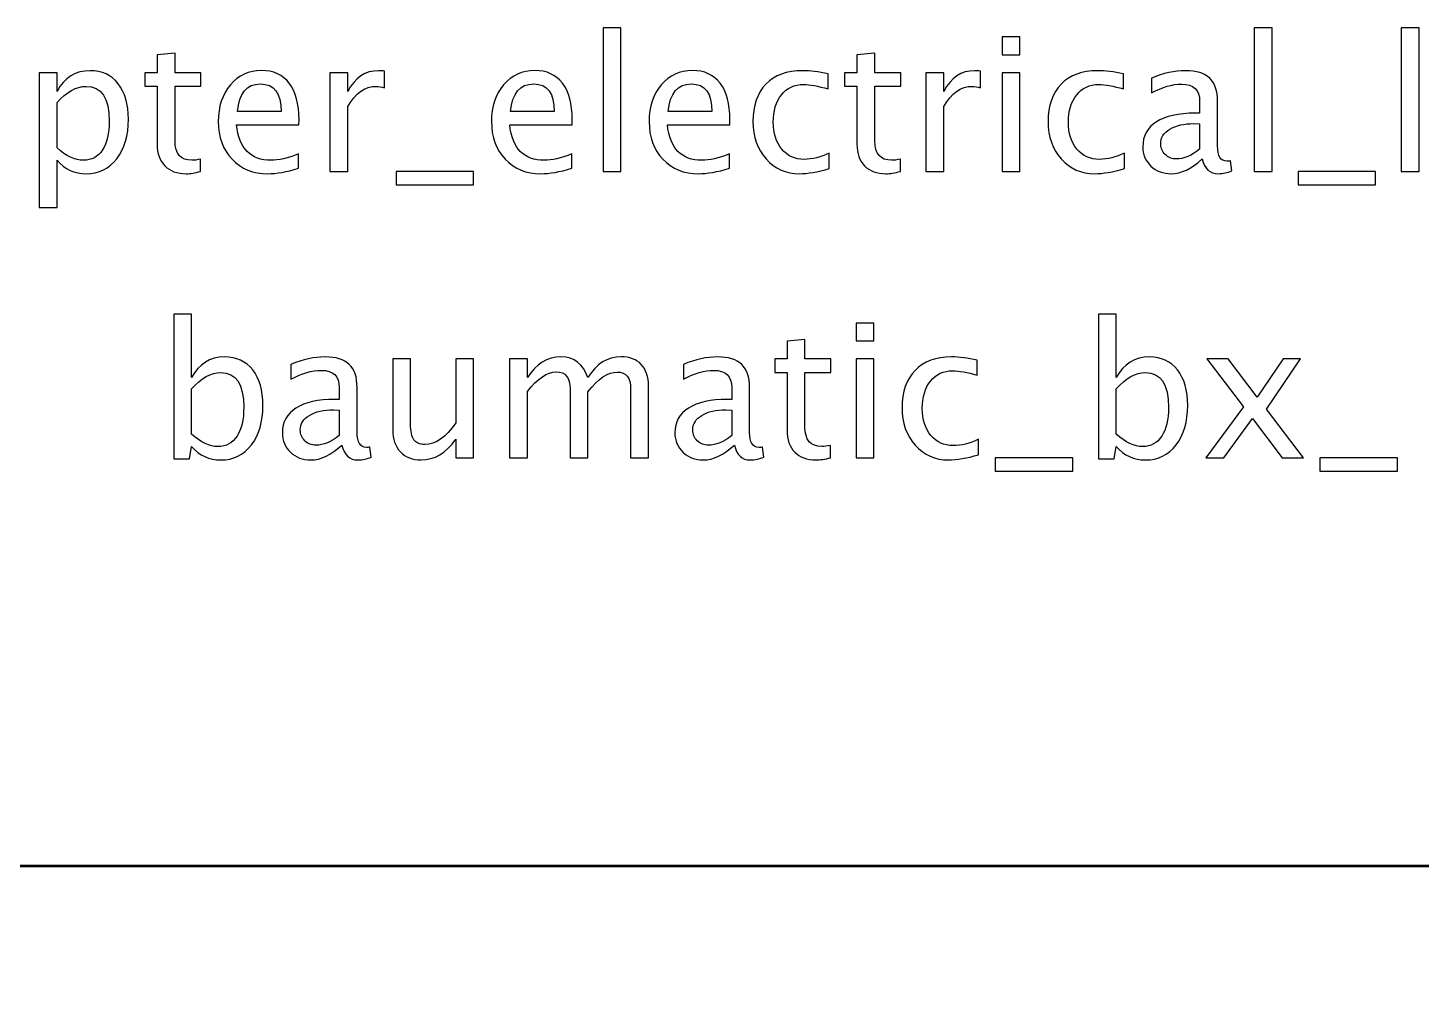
# Model space of a CAD drawing. Header units: centimetres. Extents: x -41.3 to 41.1, y -32.2 to 43.6.
# Drawn here: x -17.73 to 1.27, y 30.38 to 43.63 of the extents above; entities that cross this region are included whole.
import ezdxf

# ---------------------------------------------------------------- set-up
doc = ezdxf.new("R2010")
doc.units = ezdxf.units.CM
doc.header["$MEASUREMENT"] = 0
doc.layers.add('Layer 1', color=7, linetype='Continuous')

msp = doc.modelspace()

# ---------------------------------------------------------------- linework, layer by layer
at = {"layer": 'Layer 1'}
for points, knots in [([(-9.88482, 41.67044), (-9.88482, 41.67044), (-9.88482, 43.62878), (-9.88482, 43.62878), (-9.88482, 43.62878), (-9.88482, 43.62878), (-9.64098, 43.62878), (-9.64098, 43.62878), (-9.64098, 43.62878), (-9.64098, 43.62878), (-9.64098, 41.67044), (-9.64098, 41.67044), (-9.64098, 41.67044), (-9.64098, 41.67044), (-9.88482, 41.67044), (-9.88482, 41.67044)], [0, 0, 0, 0, 0.2, 0.2, 0.2, 0.2, 0.4, 0.4, 0.4, 0.4, 0.6, 0.6, 0.6, 0.6, 1, 1, 1, 1]), ([(-4.44542, 43.26302), (-4.44542, 43.26302), (-4.44542, 43.50686), (-4.44542, 43.50686), (-4.44542, 43.50686), (-4.44542, 43.50686), (-4.20158, 43.50686), (-4.20158, 43.50686), (-4.20158, 43.50686), (-4.20158, 43.50686), (-4.20158, 43.26302), (-4.20158, 43.26302), (-4.20158, 43.26302), (-4.20158, 43.26302), (-4.44542, 43.26302), (-4.44542, 43.26302)], [0, 0, 0, 0, 0.2, 0.2, 0.2, 0.2, 0.4, 0.4, 0.4, 0.4, 0.6, 0.6, 0.6, 0.6, 1, 1, 1, 1]), ([(-1.00796, 41.67044), (-1.00796, 41.67044), (-1.00796, 43.62878), (-1.00796, 43.62878), (-1.00796, 43.62878), (-1.00796, 43.62878), (-0.76412, 43.62878), (-0.76412, 43.62878), (-0.76412, 43.62878), (-0.76412, 43.62878), (-0.76412, 41.67044), (-0.76412, 41.67044), (-0.76412, 41.67044), (-0.76412, 41.67044), (-1.00796, 41.67044), (-1.00796, 41.67044)], [0, 0, 0, 0, 0.2, 0.2, 0.2, 0.2, 0.4, 0.4, 0.4, 0.4, 0.6, 0.6, 0.6, 0.6, 1, 1, 1, 1]), ([(0.9961, 41.67044), (0.9961, 41.67044), (0.9961, 43.62878), (0.9961, 43.62878), (0.9961, 43.62878), (0.9961, 43.62878), (1.23994, 43.62878), (1.23994, 43.62878), (1.23994, 43.62878), (1.23994, 43.62878), (1.23994, 41.67044), (1.23994, 41.67044), (1.23994, 41.67044), (1.23994, 41.67044), (0.9961, 41.67044), (0.9961, 41.67044)], [0, 0, 0, 0, 0.2, 0.2, 0.2, 0.2, 0.4, 0.4, 0.4, 0.4, 0.6, 0.6, 0.6, 0.6, 1, 1, 1, 1]), ([(-15.37248, 41.67086), (-15.44783, 41.65012), (-15.51345, 41.63996), (-15.56891, 41.63996), (-15.56891, 41.63996), (-15.69337, 41.63996), (-15.79031, 41.67552), (-15.85974, 41.74664), (-15.85974, 41.74664), (-15.92959, 41.81776), (-15.9643, 41.9164), (-15.9643, 42.04297), (-15.9643, 42.04297), (-15.9643, 42.04297), (-15.9643, 42.83376), (-15.9643, 42.83376), (-15.9643, 42.83376), (-15.9643, 42.83376), (-16.13279, 42.83376), (-16.13279, 42.83376), (-16.13279, 42.83376), (-16.13279, 42.83376), (-16.13279, 43.01664), (-16.13279, 43.01664), (-16.13279, 43.01664), (-16.13279, 43.01664), (-15.9643, 43.01664), (-15.9643, 43.01664), (-15.9643, 43.01664), (-15.9643, 43.01664), (-15.9643, 43.26006), (-15.9643, 43.26006), (-15.9643, 43.26006), (-15.9643, 43.26006), (-15.72046, 43.28334), (-15.72046, 43.28334), (-15.72046, 43.28334), (-15.72046, 43.28334), (-15.72046, 43.01664), (-15.72046, 43.01664), (-15.72046, 43.01664), (-15.72046, 43.01664), (-15.3674, 43.01664), (-15.3674, 43.01664), (-15.3674, 43.01664), (-15.3674, 43.01664), (-15.3674, 42.83376), (-15.3674, 42.83376), (-15.3674, 42.83376), (-15.3674, 42.83376), (-15.72046, 42.83376), (-15.72046, 42.83376), (-15.72046, 42.83376), (-15.72046, 42.83376), (-15.72046, 42.087), (-15.72046, 42.087), (-15.72046, 42.087), (-15.72046, 41.91089), (-15.64384, 41.82284), (-15.49101, 41.82284), (-15.49101, 41.82284), (-15.45842, 41.82284), (-15.41905, 41.82834), (-15.37248, 41.83893), (-15.37248, 41.83893), (-15.37248, 41.83893), (-15.37248, 41.67086), (-15.37248, 41.67086)], [0, 0, 0, 0, 0.05555556, 0.05555556, 0.05555556, 0.05555556, 0.11111111, 0.11111111, 0.11111111, 0.11111111, 0.16666667, 0.16666667, 0.16666667, 0.16666667, 0.22222222, 0.22222222, 0.22222222, 0.22222222, 0.27777778, 0.27777778, 0.27777778, 0.27777778, 0.33333333, 0.33333333, 0.33333333, 0.33333333, 0.38888889, 0.38888889, 0.38888889, 0.38888889, 0.44444444, 0.44444444, 0.44444444, 0.44444444, 0.5, 0.5, 0.5, 0.5, 0.55555556, 0.55555556, 0.55555556, 0.55555556, 0.61111111, 0.61111111, 0.61111111, 0.61111111, 0.66666667, 0.66666667, 0.66666667, 0.66666667, 0.72222222, 0.72222222, 0.72222222, 0.72222222, 0.77777778, 0.77777778, 0.77777778, 0.77777778, 0.83333333, 0.83333333, 0.83333333, 0.83333333, 0.88888889, 0.88888889, 0.88888889, 0.88888889, 1, 1, 1, 1]), ([(-5.83268, 41.67086), (-5.90803, 41.65012), (-5.97365, 41.63996), (-6.02911, 41.63996), (-6.02911, 41.63996), (-6.15357, 41.63996), (-6.25051, 41.67552), (-6.31994, 41.74664), (-6.31994, 41.74664), (-6.38979, 41.81776), (-6.4245, 41.9164), (-6.4245, 42.04297), (-6.4245, 42.04297), (-6.4245, 42.04297), (-6.4245, 42.83376), (-6.4245, 42.83376), (-6.4245, 42.83376), (-6.4245, 42.83376), (-6.59299, 42.83376), (-6.59299, 42.83376), (-6.59299, 42.83376), (-6.59299, 42.83376), (-6.59299, 43.01664), (-6.59299, 43.01664), (-6.59299, 43.01664), (-6.59299, 43.01664), (-6.4245, 43.01664), (-6.4245, 43.01664), (-6.4245, 43.01664), (-6.4245, 43.01664), (-6.4245, 43.26006), (-6.4245, 43.26006), (-6.4245, 43.26006), (-6.4245, 43.26006), (-6.18066, 43.28334), (-6.18066, 43.28334), (-6.18066, 43.28334), (-6.18066, 43.28334), (-6.18066, 43.01664), (-6.18066, 43.01664), (-6.18066, 43.01664), (-6.18066, 43.01664), (-5.8276, 43.01664), (-5.8276, 43.01664), (-5.8276, 43.01664), (-5.8276, 43.01664), (-5.8276, 42.83376), (-5.8276, 42.83376), (-5.8276, 42.83376), (-5.8276, 42.83376), (-6.18066, 42.83376), (-6.18066, 42.83376), (-6.18066, 42.83376), (-6.18066, 42.83376), (-6.18066, 42.087), (-6.18066, 42.087), (-6.18066, 42.087), (-6.18066, 41.91089), (-6.10404, 41.82284), (-5.95121, 41.82284), (-5.95121, 41.82284), (-5.91862, 41.82284), (-5.87925, 41.82834), (-5.83268, 41.83893), (-5.83268, 41.83893), (-5.83268, 41.83893), (-5.83268, 41.67086), (-5.83268, 41.67086)], [0, 0, 0, 0, 0.05555556, 0.05555556, 0.05555556, 0.05555556, 0.11111111, 0.11111111, 0.11111111, 0.11111111, 0.16666667, 0.16666667, 0.16666667, 0.16666667, 0.22222222, 0.22222222, 0.22222222, 0.22222222, 0.27777778, 0.27777778, 0.27777778, 0.27777778, 0.33333333, 0.33333333, 0.33333333, 0.33333333, 0.38888889, 0.38888889, 0.38888889, 0.38888889, 0.44444444, 0.44444444, 0.44444444, 0.44444444, 0.5, 0.5, 0.5, 0.5, 0.55555556, 0.55555556, 0.55555556, 0.55555556, 0.61111111, 0.61111111, 0.61111111, 0.61111111, 0.66666667, 0.66666667, 0.66666667, 0.66666667, 0.72222222, 0.72222222, 0.72222222, 0.72222222, 0.77777778, 0.77777778, 0.77777778, 0.77777778, 0.83333333, 0.83333333, 0.83333333, 0.83333333, 0.88888889, 0.88888889, 0.88888889, 0.88888889, 1, 1, 1, 1]), ([(-17.57297, 41.18022), (-17.57297, 41.18022), (-17.57297, 43.01664), (-17.57297, 43.01664), (-17.57297, 43.01664), (-17.57297, 43.01664), (-17.32913, 43.01664), (-17.32913, 43.01664), (-17.32913, 43.01664), (-17.32913, 43.01664), (-17.32913, 42.76222), (-17.32913, 42.76222), (-17.32913, 42.76222), (-17.22922, 42.9506), (-17.07894, 43.04458), (-16.8787, 43.04458), (-16.8787, 43.04458), (-16.71657, 43.04458), (-16.58914, 42.98574), (-16.49601, 42.86763), (-16.49601, 42.86763), (-16.40288, 42.74952), (-16.35631, 42.58823), (-16.35631, 42.38376), (-16.35631, 42.38376), (-16.35631, 42.16108), (-16.40923, 41.98117), (-16.51464, 41.84485), (-16.51464, 41.84485), (-16.62005, 41.70812), (-16.7589, 41.63996), (-16.93077, 41.63996), (-16.93077, 41.63996), (-17.09037, 41.63996), (-17.2233, 41.70092), (-17.32913, 41.82326), (-17.32913, 41.82326), (-17.32913, 41.82326), (-17.32913, 41.18022), (-17.32913, 41.18022), (-17.32913, 41.18022), (-17.32913, 41.18022), (-17.57297, 41.18022), (-17.57297, 41.18022)], [0, 0, 0, 0, 0.08333333, 0.08333333, 0.08333333, 0.08333333, 0.16666667, 0.16666667, 0.16666667, 0.16666667, 0.25, 0.25, 0.25, 0.25, 0.33333333, 0.33333333, 0.33333333, 0.33333333, 0.41666667, 0.41666667, 0.41666667, 0.41666667, 0.5, 0.5, 0.5, 0.5, 0.58333333, 0.58333333, 0.58333333, 0.58333333, 0.66666667, 0.66666667, 0.66666667, 0.66666667, 0.75, 0.75, 0.75, 0.75, 0.83333333, 0.83333333, 0.83333333, 0.83333333, 1, 1, 1, 1]), ([(-14.03644, 41.71362), (-14.20027, 41.66451), (-14.34039, 41.63996), (-14.45723, 41.63996), (-14.45723, 41.63996), (-14.65662, 41.63996), (-14.81876, 41.706), (-14.94364, 41.83766), (-14.94364, 41.83766), (-15.06853, 41.96931), (-15.13118, 42.13992), (-15.13118, 42.34989), (-15.13118, 42.34989), (-15.13118, 42.55351), (-15.07615, 42.72073), (-14.96566, 42.85154), (-14.96566, 42.85154), (-14.85517, 42.98193), (-14.71377, 43.04712), (-14.54148, 43.04712), (-14.54148, 43.04712), (-14.37849, 43.04712), (-14.25234, 42.98912), (-14.16344, 42.87313), (-14.16344, 42.87313), (-14.07454, 42.75714), (-14.03009, 42.59288), (-14.03009, 42.37995), (-14.03009, 42.37995), (-14.03009, 42.37995), (-14.03136, 42.30544), (-14.03136, 42.30544), (-14.03136, 42.30544), (-14.03136, 42.30544), (-14.88226, 42.30544), (-14.88226, 42.30544), (-14.88226, 42.30544), (-14.8467, 41.98371), (-14.68964, 41.82284), (-14.41151, 41.82284), (-14.41151, 41.82284), (-14.30949, 41.82284), (-14.18461, 41.85163), (-14.03644, 41.9092), (-14.03644, 41.9092), (-14.03644, 41.9092), (-14.03644, 41.71362), (-14.03644, 41.71362)], [0, 0, 0, 0, 0.07692308, 0.07692308, 0.07692308, 0.07692308, 0.15384615, 0.15384615, 0.15384615, 0.15384615, 0.23076923, 0.23076923, 0.23076923, 0.23076923, 0.30769231, 0.30769231, 0.30769231, 0.30769231, 0.38461538, 0.38461538, 0.38461538, 0.38461538, 0.46153846, 0.46153846, 0.46153846, 0.46153846, 0.53846154, 0.53846154, 0.53846154, 0.53846154, 0.61538462, 0.61538462, 0.61538462, 0.61538462, 0.69230769, 0.69230769, 0.69230769, 0.69230769, 0.76923077, 0.76923077, 0.76923077, 0.76923077, 0.84615385, 0.84615385, 0.84615385, 0.84615385, 1, 1, 1, 1]), ([(-13.6093, 41.67044), (-13.6093, 41.67044), (-13.6093, 43.01664), (-13.6093, 43.01664), (-13.6093, 43.01664), (-13.6093, 43.01664), (-13.36546, 43.01664), (-13.36546, 43.01664), (-13.36546, 43.01664), (-13.36546, 43.01664), (-13.36546, 42.76222), (-13.36546, 42.76222), (-13.36546, 42.76222), (-13.26852, 42.9506), (-13.12797, 43.04458), (-12.9434, 43.04458), (-12.9434, 43.04458), (-12.91842, 43.04458), (-12.89217, 43.04246), (-12.86508, 43.03823), (-12.86508, 43.03823), (-12.86508, 43.03823), (-12.86508, 42.81005), (-12.86508, 42.81005), (-12.86508, 42.81005), (-12.90741, 42.82402), (-12.94467, 42.83122), (-12.97684, 42.83122), (-12.97684, 42.83122), (-13.13178, 42.83122), (-13.26132, 42.73978), (-13.36546, 42.55648), (-13.36546, 42.55648), (-13.36546, 42.55648), (-13.36546, 41.67044), (-13.36546, 41.67044), (-13.36546, 41.67044), (-13.36546, 41.67044), (-13.6093, 41.67044), (-13.6093, 41.67044)], [0, 0, 0, 0, 0.09090909, 0.09090909, 0.09090909, 0.09090909, 0.18181818, 0.18181818, 0.18181818, 0.18181818, 0.27272727, 0.27272727, 0.27272727, 0.27272727, 0.36363636, 0.36363636, 0.36363636, 0.36363636, 0.45454545, 0.45454545, 0.45454545, 0.45454545, 0.54545455, 0.54545455, 0.54545455, 0.54545455, 0.63636364, 0.63636364, 0.63636364, 0.63636364, 0.72727273, 0.72727273, 0.72727273, 0.72727273, 0.81818182, 0.81818182, 0.81818182, 0.81818182, 1, 1, 1, 1]), ([(-10.31196, 41.71362), (-10.47579, 41.66451), (-10.61591, 41.63996), (-10.73275, 41.63996), (-10.73275, 41.63996), (-10.93214, 41.63996), (-11.09428, 41.706), (-11.21916, 41.83766), (-11.21916, 41.83766), (-11.34405, 41.96931), (-11.4067, 42.13992), (-11.4067, 42.34989), (-11.4067, 42.34989), (-11.4067, 42.55351), (-11.35167, 42.72073), (-11.24118, 42.85154), (-11.24118, 42.85154), (-11.13069, 42.98193), (-10.98929, 43.04712), (-10.817, 43.04712), (-10.817, 43.04712), (-10.65401, 43.04712), (-10.52786, 42.98912), (-10.43896, 42.87313), (-10.43896, 42.87313), (-10.35006, 42.75714), (-10.30561, 42.59288), (-10.30561, 42.37995), (-10.30561, 42.37995), (-10.30561, 42.37995), (-10.30688, 42.30544), (-10.30688, 42.30544), (-10.30688, 42.30544), (-10.30688, 42.30544), (-11.15778, 42.30544), (-11.15778, 42.30544), (-11.15778, 42.30544), (-11.12222, 41.98371), (-10.96516, 41.82284), (-10.68703, 41.82284), (-10.68703, 41.82284), (-10.58501, 41.82284), (-10.46013, 41.85163), (-10.31196, 41.9092), (-10.31196, 41.9092), (-10.31196, 41.9092), (-10.31196, 41.71362), (-10.31196, 41.71362)], [0, 0, 0, 0, 0.07692308, 0.07692308, 0.07692308, 0.07692308, 0.15384615, 0.15384615, 0.15384615, 0.15384615, 0.23076923, 0.23076923, 0.23076923, 0.23076923, 0.30769231, 0.30769231, 0.30769231, 0.30769231, 0.38461538, 0.38461538, 0.38461538, 0.38461538, 0.46153846, 0.46153846, 0.46153846, 0.46153846, 0.53846154, 0.53846154, 0.53846154, 0.53846154, 0.61538462, 0.61538462, 0.61538462, 0.61538462, 0.69230769, 0.69230769, 0.69230769, 0.69230769, 0.76923077, 0.76923077, 0.76923077, 0.76923077, 0.84615385, 0.84615385, 0.84615385, 0.84615385, 1, 1, 1, 1]), ([(-8.1627, 41.71362), (-8.32653, 41.66451), (-8.46665, 41.63996), (-8.58349, 41.63996), (-8.58349, 41.63996), (-8.78288, 41.63996), (-8.94502, 41.706), (-9.0699, 41.83766), (-9.0699, 41.83766), (-9.19479, 41.96931), (-9.25744, 42.13992), (-9.25744, 42.34989), (-9.25744, 42.34989), (-9.25744, 42.55351), (-9.20241, 42.72073), (-9.09192, 42.85154), (-9.09192, 42.85154), (-8.98143, 42.98193), (-8.84003, 43.04712), (-8.66774, 43.04712), (-8.66774, 43.04712), (-8.50475, 43.04712), (-8.3786, 42.98912), (-8.2897, 42.87313), (-8.2897, 42.87313), (-8.2008, 42.75714), (-8.15635, 42.59288), (-8.15635, 42.37995), (-8.15635, 42.37995), (-8.15635, 42.37995), (-8.15762, 42.30544), (-8.15762, 42.30544), (-8.15762, 42.30544), (-8.15762, 42.30544), (-9.00852, 42.30544), (-9.00852, 42.30544), (-9.00852, 42.30544), (-8.97296, 41.98371), (-8.8159, 41.82284), (-8.53777, 41.82284), (-8.53777, 41.82284), (-8.43575, 41.82284), (-8.31087, 41.85163), (-8.1627, 41.9092), (-8.1627, 41.9092), (-8.1627, 41.9092), (-8.1627, 41.71362), (-8.1627, 41.71362)], [0, 0, 0, 0, 0.07692308, 0.07692308, 0.07692308, 0.07692308, 0.15384615, 0.15384615, 0.15384615, 0.15384615, 0.23076923, 0.23076923, 0.23076923, 0.23076923, 0.30769231, 0.30769231, 0.30769231, 0.30769231, 0.38461538, 0.38461538, 0.38461538, 0.38461538, 0.46153846, 0.46153846, 0.46153846, 0.46153846, 0.53846154, 0.53846154, 0.53846154, 0.53846154, 0.61538462, 0.61538462, 0.61538462, 0.61538462, 0.69230769, 0.69230769, 0.69230769, 0.69230769, 0.76923077, 0.76923077, 0.76923077, 0.76923077, 0.84615385, 0.84615385, 0.84615385, 0.84615385, 1, 1, 1, 1]), ([(-6.80084, 41.71108), (-6.95874, 41.66367), (-7.09506, 41.63996), (-7.20978, 41.63996), (-7.20978, 41.63996), (-7.39181, 41.63996), (-7.54252, 41.70727), (-7.66232, 41.84147), (-7.66232, 41.84147), (-7.78213, 41.97609), (-7.84224, 42.14584), (-7.84224, 42.35031), (-7.84224, 42.35031), (-7.84224, 42.56875), (-7.78297, 42.73936), (-7.66444, 42.86128), (-7.66444, 42.86128), (-7.54591, 42.98362), (-7.38038, 43.04458), (-7.16787, 43.04458), (-7.16787, 43.04458), (-7.06331, 43.04458), (-6.94562, 43.03019), (-6.81608, 43.0014), (-6.81608, 43.0014), (-6.81608, 43.0014), (-6.81608, 42.79566), (-6.81608, 42.79566), (-6.81608, 42.79566), (-6.95366, 42.8363), (-7.06585, 42.85662), (-7.15221, 42.85662), (-7.15221, 42.85662), (-7.27751, 42.85662), (-7.37784, 42.80963), (-7.45277, 42.71607), (-7.45277, 42.71607), (-7.5277, 42.62252), (-7.56538, 42.49763), (-7.56538, 42.34185), (-7.56538, 42.34185), (-7.56538, 42.19072), (-7.52643, 42.0688), (-7.44896, 41.97524), (-7.44896, 41.97524), (-7.37149, 41.88211), (-7.27032, 41.83554), (-7.14459, 41.83554), (-7.14459, 41.83554), (-7.03325, 41.83554), (-6.91895, 41.86433), (-6.80084, 41.9219), (-6.80084, 41.9219), (-6.80084, 41.9219), (-6.80084, 41.71108), (-6.80084, 41.71108)], [0, 0, 0, 0, 0.06666667, 0.06666667, 0.06666667, 0.06666667, 0.13333333, 0.13333333, 0.13333333, 0.13333333, 0.2, 0.2, 0.2, 0.2, 0.26666667, 0.26666667, 0.26666667, 0.26666667, 0.33333333, 0.33333333, 0.33333333, 0.33333333, 0.4, 0.4, 0.4, 0.4, 0.46666667, 0.46666667, 0.46666667, 0.46666667, 0.53333333, 0.53333333, 0.53333333, 0.53333333, 0.6, 0.6, 0.6, 0.6, 0.66666667, 0.66666667, 0.66666667, 0.66666667, 0.73333333, 0.73333333, 0.73333333, 0.73333333, 0.8, 0.8, 0.8, 0.8, 0.86666667, 0.86666667, 0.86666667, 0.86666667, 1, 1, 1, 1]), ([(-5.4847, 41.67044), (-5.4847, 41.67044), (-5.4847, 43.01664), (-5.4847, 43.01664), (-5.4847, 43.01664), (-5.4847, 43.01664), (-5.24086, 43.01664), (-5.24086, 43.01664), (-5.24086, 43.01664), (-5.24086, 43.01664), (-5.24086, 42.76222), (-5.24086, 42.76222), (-5.24086, 42.76222), (-5.14392, 42.9506), (-5.00337, 43.04458), (-4.8188, 43.04458), (-4.8188, 43.04458), (-4.79382, 43.04458), (-4.76757, 43.04246), (-4.74048, 43.03823), (-4.74048, 43.03823), (-4.74048, 43.03823), (-4.74048, 42.81005), (-4.74048, 42.81005), (-4.74048, 42.81005), (-4.78281, 42.82402), (-4.82007, 42.83122), (-4.85224, 42.83122), (-4.85224, 42.83122), (-5.00718, 42.83122), (-5.13672, 42.73978), (-5.24086, 42.55648), (-5.24086, 42.55648), (-5.24086, 42.55648), (-5.24086, 41.67044), (-5.24086, 41.67044), (-5.24086, 41.67044), (-5.24086, 41.67044), (-5.4847, 41.67044), (-5.4847, 41.67044)], [0, 0, 0, 0, 0.09090909, 0.09090909, 0.09090909, 0.09090909, 0.18181818, 0.18181818, 0.18181818, 0.18181818, 0.27272727, 0.27272727, 0.27272727, 0.27272727, 0.36363636, 0.36363636, 0.36363636, 0.36363636, 0.45454545, 0.45454545, 0.45454545, 0.45454545, 0.54545455, 0.54545455, 0.54545455, 0.54545455, 0.63636364, 0.63636364, 0.63636364, 0.63636364, 0.72727273, 0.72727273, 0.72727273, 0.72727273, 0.81818182, 0.81818182, 0.81818182, 0.81818182, 1, 1, 1, 1]), ([(-4.44542, 41.67044), (-4.44542, 41.67044), (-4.44542, 43.01664), (-4.44542, 43.01664), (-4.44542, 43.01664), (-4.44542, 43.01664), (-4.20158, 43.01664), (-4.20158, 43.01664), (-4.20158, 43.01664), (-4.20158, 43.01664), (-4.20158, 41.67044), (-4.20158, 41.67044), (-4.20158, 41.67044), (-4.20158, 41.67044), (-4.44542, 41.67044), (-4.44542, 41.67044)], [0, 0, 0, 0, 0.2, 0.2, 0.2, 0.2, 0.4, 0.4, 0.4, 0.4, 0.6, 0.6, 0.6, 0.6, 1, 1, 1, 1]), ([(-2.77664, 41.71108), (-2.93454, 41.66367), (-3.07086, 41.63996), (-3.18558, 41.63996), (-3.18558, 41.63996), (-3.36761, 41.63996), (-3.51832, 41.70727), (-3.63812, 41.84147), (-3.63812, 41.84147), (-3.75793, 41.97609), (-3.81804, 42.14584), (-3.81804, 42.35031), (-3.81804, 42.35031), (-3.81804, 42.56875), (-3.75877, 42.73936), (-3.64024, 42.86128), (-3.64024, 42.86128), (-3.52171, 42.98362), (-3.35618, 43.04458), (-3.14367, 43.04458), (-3.14367, 43.04458), (-3.03911, 43.04458), (-2.92142, 43.03019), (-2.79188, 43.0014), (-2.79188, 43.0014), (-2.79188, 43.0014), (-2.79188, 42.79566), (-2.79188, 42.79566), (-2.79188, 42.79566), (-2.92946, 42.8363), (-3.04165, 42.85662), (-3.12801, 42.85662), (-3.12801, 42.85662), (-3.25331, 42.85662), (-3.35364, 42.80963), (-3.42857, 42.71607), (-3.42857, 42.71607), (-3.5035, 42.62252), (-3.54118, 42.49763), (-3.54118, 42.34185), (-3.54118, 42.34185), (-3.54118, 42.19072), (-3.50223, 42.0688), (-3.42476, 41.97524), (-3.42476, 41.97524), (-3.34729, 41.88211), (-3.24612, 41.83554), (-3.12039, 41.83554), (-3.12039, 41.83554), (-3.00905, 41.83554), (-2.89475, 41.86433), (-2.77664, 41.9219), (-2.77664, 41.9219), (-2.77664, 41.9219), (-2.77664, 41.71108), (-2.77664, 41.71108)], [0, 0, 0, 0, 0.06666667, 0.06666667, 0.06666667, 0.06666667, 0.13333333, 0.13333333, 0.13333333, 0.13333333, 0.2, 0.2, 0.2, 0.2, 0.26666667, 0.26666667, 0.26666667, 0.26666667, 0.33333333, 0.33333333, 0.33333333, 0.33333333, 0.4, 0.4, 0.4, 0.4, 0.46666667, 0.46666667, 0.46666667, 0.46666667, 0.53333333, 0.53333333, 0.53333333, 0.53333333, 0.6, 0.6, 0.6, 0.6, 0.66666667, 0.66666667, 0.66666667, 0.66666667, 0.73333333, 0.73333333, 0.73333333, 0.73333333, 0.8, 0.8, 0.8, 0.8, 0.86666667, 0.86666667, 0.86666667, 0.86666667, 1, 1, 1, 1]), ([(-1.71662, 41.84189), (-1.86309, 41.70727), (-2.00406, 41.63996), (-2.13953, 41.63996), (-2.13953, 41.63996), (-2.25086, 41.63996), (-2.34357, 41.67467), (-2.41681, 41.74452), (-2.41681, 41.74452), (-2.49047, 41.81437), (-2.5273, 41.90243), (-2.5273, 42.00868), (-2.5273, 42.00868), (-2.5273, 42.15558), (-2.46549, 42.26861), (-2.34188, 42.34735), (-2.34188, 42.34735), (-2.21827, 42.42609), (-2.04089, 42.46546), (-1.80975, 42.46546), (-1.80975, 42.46546), (-1.80975, 42.46546), (-1.7526, 42.46546), (-1.7526, 42.46546), (-1.7526, 42.46546), (-1.7526, 42.46546), (-1.7526, 42.6276), (-1.7526, 42.6276), (-1.7526, 42.6276), (-1.7526, 42.78381), (-1.83388, 42.8617), (-1.99686, 42.8617), (-1.99686, 42.8617), (-2.12302, 42.8617), (-2.26102, 42.82191), (-2.41046, 42.74232), (-2.41046, 42.74232), (-2.41046, 42.74232), (-2.41046, 42.94298), (-2.41046, 42.94298), (-2.41046, 42.94298), (-2.24621, 43.01071), (-2.09127, 43.04458), (-1.94606, 43.04458), (-1.94606, 43.04458), (-1.79663, 43.04458), (-1.68614, 43.01071), (-1.61544, 42.94256), (-1.61544, 42.94256), (-1.54432, 42.8744), (-1.50876, 42.76941), (-1.50876, 42.6276), (-1.50876, 42.6276), (-1.50876, 42.6276), (-1.50876, 42.01927), (-1.50876, 42.01927), (-1.50876, 42.01927), (-1.50876, 41.87999), (-1.466, 41.81014), (-1.38007, 41.81014), (-1.38007, 41.81014), (-1.36948, 41.81014), (-1.35382, 41.81183), (-1.33308, 41.81522), (-1.33308, 41.81522), (-1.33308, 41.81522), (-1.31572, 41.67975), (-1.31572, 41.67975), (-1.31572, 41.67975), (-1.37118, 41.65308), (-1.43214, 41.63996), (-1.49902, 41.63996), (-1.49902, 41.63996), (-1.6129, 41.63996), (-1.68529, 41.70727), (-1.71662, 41.84189)], [0, 0, 0, 0, 0.05, 0.05, 0.05, 0.05, 0.1, 0.1, 0.1, 0.1, 0.15, 0.15, 0.15, 0.15, 0.2, 0.2, 0.2, 0.2, 0.25, 0.25, 0.25, 0.25, 0.3, 0.3, 0.3, 0.3, 0.35, 0.35, 0.35, 0.35, 0.4, 0.4, 0.4, 0.4, 0.45, 0.45, 0.45, 0.45, 0.5, 0.5, 0.5, 0.5, 0.55, 0.55, 0.55, 0.55, 0.6, 0.6, 0.6, 0.6, 0.65, 0.65, 0.65, 0.65, 0.7, 0.7, 0.7, 0.7, 0.75, 0.75, 0.75, 0.75, 0.8, 0.8, 0.8, 0.8, 0.85, 0.85, 0.85, 0.85, 0.9, 0.9, 0.9, 0.9, 1, 1, 1, 1]), ([(-17.32913, 41.99133), (-17.2034, 41.87914), (-17.0836, 41.82284), (-16.96972, 41.82284), (-16.96972, 41.82284), (-16.85754, 41.82284), (-16.77075, 41.86983), (-16.70979, 41.96339), (-16.70979, 41.96339), (-16.64841, 42.05694), (-16.61793, 42.1886), (-16.61793, 42.35878), (-16.61793, 42.35878), (-16.61793, 42.67374), (-16.72207, 42.83122), (-16.93035, 42.83122), (-16.93035, 42.83122), (-17.06666, 42.83122), (-17.19959, 42.75756), (-17.32913, 42.60982), (-17.32913, 42.60982), (-17.32913, 42.60982), (-17.32913, 41.99133), (-17.32913, 41.99133)], [0, 0, 0, 0, 0.14285714, 0.14285714, 0.14285714, 0.14285714, 0.28571429, 0.28571429, 0.28571429, 0.28571429, 0.42857143, 0.42857143, 0.42857143, 0.42857143, 0.57142857, 0.57142857, 0.57142857, 0.57142857, 0.71428571, 0.71428571, 0.71428571, 0.71428571, 1, 1, 1, 1]), ([(-14.86956, 42.48832), (-14.86956, 42.48832), (-14.2752, 42.48832), (-14.2752, 42.48832), (-14.2752, 42.48832), (-14.2752, 42.73893), (-14.36876, 42.86424), (-14.55545, 42.86424), (-14.55545, 42.86424), (-14.74341, 42.86424), (-14.84797, 42.73893), (-14.86956, 42.48832)], [0, 0, 0, 0, 0.25, 0.25, 0.25, 0.25, 0.5, 0.5, 0.5, 0.5, 1, 1, 1, 1]), ([(-11.14508, 42.48832), (-11.14508, 42.48832), (-10.55072, 42.48832), (-10.55072, 42.48832), (-10.55072, 42.48832), (-10.55072, 42.73893), (-10.64428, 42.86424), (-10.83097, 42.86424), (-10.83097, 42.86424), (-11.01893, 42.86424), (-11.12349, 42.73893), (-11.14508, 42.48832)], [0, 0, 0, 0, 0.25, 0.25, 0.25, 0.25, 0.5, 0.5, 0.5, 0.5, 1, 1, 1, 1]), ([(-8.99582, 42.48832), (-8.99582, 42.48832), (-8.40146, 42.48832), (-8.40146, 42.48832), (-8.40146, 42.48832), (-8.40146, 42.73893), (-8.49502, 42.86424), (-8.68171, 42.86424), (-8.68171, 42.86424), (-8.86967, 42.86424), (-8.97423, 42.73893), (-8.99582, 42.48832)], [0, 0, 0, 0, 0.25, 0.25, 0.25, 0.25, 0.5, 0.5, 0.5, 0.5, 1, 1, 1, 1]), ([(-1.7526, 41.97482), (-1.7526, 41.97482), (-1.7526, 42.32068), (-1.7526, 42.32068), (-1.7526, 42.32068), (-1.7526, 42.32068), (-1.83092, 42.32322), (-1.83092, 42.32322), (-1.83092, 42.32322), (-1.96638, 42.32322), (-2.0756, 42.29824), (-2.159, 42.24829), (-2.159, 42.24829), (-2.24197, 42.19791), (-2.28346, 42.13145), (-2.28346, 42.04848), (-2.28346, 42.04848), (-2.28346, 41.99048), (-2.26272, 41.94137), (-2.22165, 41.90116), (-2.22165, 41.90116), (-2.18017, 41.86094), (-2.12979, 41.84062), (-2.0701, 41.84062), (-2.0701, 41.84062), (-1.9685, 41.84062), (-1.86267, 41.88549), (-1.7526, 41.97482)], [0, 0, 0, 0, 0.125, 0.125, 0.125, 0.125, 0.25, 0.25, 0.25, 0.25, 0.375, 0.375, 0.375, 0.375, 0.5, 0.5, 0.5, 0.5, 0.625, 0.625, 0.625, 0.625, 0.75, 0.75, 0.75, 0.75, 1, 1, 1, 1]), ([(-12.70718, 41.48756), (-12.70718, 41.48756), (-12.70718, 41.67044), (-12.70718, 41.67044), (-12.70718, 41.67044), (-12.70718, 41.67044), (-11.65054, 41.67044), (-11.65054, 41.67044), (-11.65054, 41.67044), (-11.65054, 41.67044), (-11.65054, 41.48756), (-11.65054, 41.48756), (-11.65054, 41.48756), (-11.65054, 41.48756), (-12.70718, 41.48756), (-12.70718, 41.48756)], [0, 0, 0, 0, 0.2, 0.2, 0.2, 0.2, 0.4, 0.4, 0.4, 0.4, 0.6, 0.6, 0.6, 0.6, 1, 1, 1, 1]), ([(-0.41106, 41.48756), (-0.41106, 41.48756), (-0.41106, 41.67044), (-0.41106, 41.67044), (-0.41106, 41.67044), (-0.41106, 41.67044), (0.64558, 41.67044), (0.64558, 41.67044), (0.64558, 41.67044), (0.64558, 41.67044), (0.64558, 41.48756), (0.64558, 41.48756), (0.64558, 41.48756), (0.64558, 41.48756), (-0.41106, 41.48756), (-0.41106, 41.48756)], [0, 0, 0, 0, 0.2, 0.2, 0.2, 0.2, 0.4, 0.4, 0.4, 0.4, 0.6, 0.6, 0.6, 0.6, 1, 1, 1, 1]), ([(-15.73869, 37.75207), (-15.73869, 37.75207), (-15.73869, 39.72565), (-15.73869, 39.72565), (-15.73869, 39.72565), (-15.73869, 39.72565), (-15.49485, 39.72565), (-15.49485, 39.72565), (-15.49485, 39.72565), (-15.49485, 39.72565), (-15.49485, 38.85909), (-15.49485, 38.85909), (-15.49485, 38.85909), (-15.39494, 39.04747), (-15.24466, 39.14145), (-15.04442, 39.14145), (-15.04442, 39.14145), (-14.88229, 39.14145), (-14.75486, 39.08261), (-14.66173, 38.9645), (-14.66173, 38.9645), (-14.5686, 38.84639), (-14.52203, 38.6851), (-14.52203, 38.48063), (-14.52203, 38.48063), (-14.52203, 38.25795), (-14.57495, 38.07804), (-14.68036, 37.94172), (-14.68036, 37.94172), (-14.78577, 37.80499), (-14.92462, 37.73683), (-15.09649, 37.73683), (-15.09649, 37.73683), (-15.25609, 37.73683), (-15.38902, 37.79779), (-15.49485, 37.92013), (-15.49485, 37.92013), (-15.49485, 37.92013), (-15.52448, 37.75207), (-15.52448, 37.75207), (-15.52448, 37.75207), (-15.52448, 37.75207), (-15.73869, 37.75207), (-15.73869, 37.75207)], [0, 0, 0, 0, 0.08333333, 0.08333333, 0.08333333, 0.08333333, 0.16666667, 0.16666667, 0.16666667, 0.16666667, 0.25, 0.25, 0.25, 0.25, 0.33333333, 0.33333333, 0.33333333, 0.33333333, 0.41666667, 0.41666667, 0.41666667, 0.41666667, 0.5, 0.5, 0.5, 0.5, 0.58333333, 0.58333333, 0.58333333, 0.58333333, 0.66666667, 0.66666667, 0.66666667, 0.66666667, 0.75, 0.75, 0.75, 0.75, 0.83333333, 0.83333333, 0.83333333, 0.83333333, 1, 1, 1, 1]), ([(-3.13226, 37.75207), (-3.13226, 37.75207), (-3.13226, 39.72565), (-3.13226, 39.72565), (-3.13226, 39.72565), (-3.13226, 39.72565), (-2.88842, 39.72565), (-2.88842, 39.72565), (-2.88842, 39.72565), (-2.88842, 39.72565), (-2.88842, 38.85909), (-2.88842, 38.85909), (-2.88842, 38.85909), (-2.78851, 39.04747), (-2.63823, 39.14145), (-2.43799, 39.14145), (-2.43799, 39.14145), (-2.27586, 39.14145), (-2.14843, 39.08261), (-2.0553, 38.9645), (-2.0553, 38.9645), (-1.96217, 38.84639), (-1.9156, 38.6851), (-1.9156, 38.48063), (-1.9156, 38.48063), (-1.9156, 38.25795), (-1.96852, 38.07804), (-2.07393, 37.94172), (-2.07393, 37.94172), (-2.17934, 37.80499), (-2.31819, 37.73683), (-2.49006, 37.73683), (-2.49006, 37.73683), (-2.64966, 37.73683), (-2.78259, 37.79779), (-2.88842, 37.92013), (-2.88842, 37.92013), (-2.88842, 37.92013), (-2.91805, 37.75207), (-2.91805, 37.75207), (-2.91805, 37.75207), (-2.91805, 37.75207), (-3.13226, 37.75207), (-3.13226, 37.75207)], [0, 0, 0, 0, 0.08333333, 0.08333333, 0.08333333, 0.08333333, 0.16666667, 0.16666667, 0.16666667, 0.16666667, 0.25, 0.25, 0.25, 0.25, 0.33333333, 0.33333333, 0.33333333, 0.33333333, 0.41666667, 0.41666667, 0.41666667, 0.41666667, 0.5, 0.5, 0.5, 0.5, 0.58333333, 0.58333333, 0.58333333, 0.58333333, 0.66666667, 0.66666667, 0.66666667, 0.66666667, 0.75, 0.75, 0.75, 0.75, 0.83333333, 0.83333333, 0.83333333, 0.83333333, 1, 1, 1, 1]), ([(-6.43722, 39.35989), (-6.43722, 39.35989), (-6.43722, 39.60373), (-6.43722, 39.60373), (-6.43722, 39.60373), (-6.43722, 39.60373), (-6.19338, 39.60373), (-6.19338, 39.60373), (-6.19338, 39.60373), (-6.19338, 39.60373), (-6.19338, 39.35989), (-6.19338, 39.35989), (-6.19338, 39.35989), (-6.19338, 39.35989), (-6.43722, 39.35989), (-6.43722, 39.35989)], [0, 0, 0, 0, 0.2, 0.2, 0.2, 0.2, 0.4, 0.4, 0.4, 0.4, 0.6, 0.6, 0.6, 0.6, 1, 1, 1, 1]), ([(-6.7852, 37.76773), (-6.86055, 37.74699), (-6.92617, 37.73683), (-6.98163, 37.73683), (-6.98163, 37.73683), (-7.10609, 37.73683), (-7.20303, 37.77239), (-7.27246, 37.84351), (-7.27246, 37.84351), (-7.34231, 37.91463), (-7.37702, 38.01327), (-7.37702, 38.13984), (-7.37702, 38.13984), (-7.37702, 38.13984), (-7.37702, 38.93063), (-7.37702, 38.93063), (-7.37702, 38.93063), (-7.37702, 38.93063), (-7.54551, 38.93063), (-7.54551, 38.93063), (-7.54551, 38.93063), (-7.54551, 38.93063), (-7.54551, 39.11351), (-7.54551, 39.11351), (-7.54551, 39.11351), (-7.54551, 39.11351), (-7.37702, 39.11351), (-7.37702, 39.11351), (-7.37702, 39.11351), (-7.37702, 39.11351), (-7.37702, 39.35693), (-7.37702, 39.35693), (-7.37702, 39.35693), (-7.37702, 39.35693), (-7.13318, 39.38021), (-7.13318, 39.38021), (-7.13318, 39.38021), (-7.13318, 39.38021), (-7.13318, 39.11351), (-7.13318, 39.11351), (-7.13318, 39.11351), (-7.13318, 39.11351), (-6.78012, 39.11351), (-6.78012, 39.11351), (-6.78012, 39.11351), (-6.78012, 39.11351), (-6.78012, 38.93063), (-6.78012, 38.93063), (-6.78012, 38.93063), (-6.78012, 38.93063), (-7.13318, 38.93063), (-7.13318, 38.93063), (-7.13318, 38.93063), (-7.13318, 38.93063), (-7.13318, 38.18387), (-7.13318, 38.18387), (-7.13318, 38.18387), (-7.13318, 38.00776), (-7.05656, 37.91971), (-6.90373, 37.91971), (-6.90373, 37.91971), (-6.87114, 37.91971), (-6.83177, 37.92521), (-6.7852, 37.9358), (-6.7852, 37.9358), (-6.7852, 37.9358), (-6.7852, 37.76773), (-6.7852, 37.76773)], [0, 0, 0, 0, 0.05555556, 0.05555556, 0.05555556, 0.05555556, 0.11111111, 0.11111111, 0.11111111, 0.11111111, 0.16666667, 0.16666667, 0.16666667, 0.16666667, 0.22222222, 0.22222222, 0.22222222, 0.22222222, 0.27777778, 0.27777778, 0.27777778, 0.27777778, 0.33333333, 0.33333333, 0.33333333, 0.33333333, 0.38888889, 0.38888889, 0.38888889, 0.38888889, 0.44444444, 0.44444444, 0.44444444, 0.44444444, 0.5, 0.5, 0.5, 0.5, 0.55555556, 0.55555556, 0.55555556, 0.55555556, 0.61111111, 0.61111111, 0.61111111, 0.61111111, 0.66666667, 0.66666667, 0.66666667, 0.66666667, 0.72222222, 0.72222222, 0.72222222, 0.72222222, 0.77777778, 0.77777778, 0.77777778, 0.77777778, 0.83333333, 0.83333333, 0.83333333, 0.83333333, 0.88888889, 0.88888889, 0.88888889, 0.88888889, 1, 1, 1, 1]), ([(-13.44634, 37.93876), (-13.59281, 37.80414), (-13.73378, 37.73683), (-13.86925, 37.73683), (-13.86925, 37.73683), (-13.98058, 37.73683), (-14.07329, 37.77154), (-14.14653, 37.84139), (-14.14653, 37.84139), (-14.22019, 37.91124), (-14.25702, 37.9993), (-14.25702, 38.10555), (-14.25702, 38.10555), (-14.25702, 38.25245), (-14.19521, 38.36548), (-14.0716, 38.44422), (-14.0716, 38.44422), (-13.94799, 38.52296), (-13.77061, 38.56233), (-13.53947, 38.56233), (-13.53947, 38.56233), (-13.53947, 38.56233), (-13.48232, 38.56233), (-13.48232, 38.56233), (-13.48232, 38.56233), (-13.48232, 38.56233), (-13.48232, 38.72447), (-13.48232, 38.72447), (-13.48232, 38.72447), (-13.48232, 38.88068), (-13.5636, 38.95857), (-13.72658, 38.95857), (-13.72658, 38.95857), (-13.85274, 38.95857), (-13.99074, 38.91878), (-14.14018, 38.83919), (-14.14018, 38.83919), (-14.14018, 38.83919), (-14.14018, 39.03985), (-14.14018, 39.03985), (-14.14018, 39.03985), (-13.97593, 39.10758), (-13.82099, 39.14145), (-13.67578, 39.14145), (-13.67578, 39.14145), (-13.52635, 39.14145), (-13.41586, 39.10758), (-13.34516, 39.03943), (-13.34516, 39.03943), (-13.27404, 38.97127), (-13.23848, 38.86628), (-13.23848, 38.72447), (-13.23848, 38.72447), (-13.23848, 38.72447), (-13.23848, 38.11614), (-13.23848, 38.11614), (-13.23848, 38.11614), (-13.23848, 37.97686), (-13.19572, 37.90701), (-13.10979, 37.90701), (-13.10979, 37.90701), (-13.0992, 37.90701), (-13.08354, 37.9087), (-13.0628, 37.91209), (-13.0628, 37.91209), (-13.0628, 37.91209), (-13.04544, 37.77662), (-13.04544, 37.77662), (-13.04544, 37.77662), (-13.1009, 37.74995), (-13.16186, 37.73683), (-13.22874, 37.73683), (-13.22874, 37.73683), (-13.34262, 37.73683), (-13.41501, 37.80414), (-13.44634, 37.93876)], [0, 0, 0, 0, 0.05, 0.05, 0.05, 0.05, 0.1, 0.1, 0.1, 0.1, 0.15, 0.15, 0.15, 0.15, 0.2, 0.2, 0.2, 0.2, 0.25, 0.25, 0.25, 0.25, 0.3, 0.3, 0.3, 0.3, 0.35, 0.35, 0.35, 0.35, 0.4, 0.4, 0.4, 0.4, 0.45, 0.45, 0.45, 0.45, 0.5, 0.5, 0.5, 0.5, 0.55, 0.55, 0.55, 0.55, 0.6, 0.6, 0.6, 0.6, 0.65, 0.65, 0.65, 0.65, 0.7, 0.7, 0.7, 0.7, 0.75, 0.75, 0.75, 0.75, 0.8, 0.8, 0.8, 0.8, 0.85, 0.85, 0.85, 0.85, 0.9, 0.9, 0.9, 0.9, 1, 1, 1, 1]), ([(-11.16119, 37.76731), (-11.16119, 37.76731), (-11.16119, 39.11351), (-11.16119, 39.11351), (-11.16119, 39.11351), (-11.16119, 39.11351), (-10.91735, 39.11351), (-10.91735, 39.11351), (-10.91735, 39.11351), (-10.91735, 39.11351), (-10.91735, 38.85909), (-10.91735, 38.85909), (-10.91735, 38.85909), (-10.79839, 39.04747), (-10.64599, 39.14145), (-10.4593, 39.14145), (-10.4593, 39.14145), (-10.27939, 39.14145), (-10.15704, 39.04747), (-10.09185, 38.85909), (-10.09185, 38.85909), (-9.97628, 39.04916), (-9.82557, 39.14399), (-9.64058, 39.14399), (-9.64058, 39.14399), (-9.52247, 39.14399), (-9.4306, 39.10928), (-9.36499, 39.03943), (-9.36499, 39.03943), (-9.29937, 38.96958), (-9.26635, 38.87179), (-9.26635, 38.74606), (-9.26635, 38.74606), (-9.26635, 38.74606), (-9.26635, 37.76731), (-9.26635, 37.76731), (-9.26635, 37.76731), (-9.26635, 37.76731), (-9.51019, 37.76731), (-9.51019, 37.76731), (-9.51019, 37.76731), (-9.51019, 37.76731), (-9.51019, 38.70584), (-9.51019, 38.70584), (-9.51019, 38.70584), (-9.51019, 38.85909), (-9.57115, 38.93571), (-9.69307, 38.93571), (-9.69307, 38.93571), (-9.81965, 38.93571), (-9.95257, 38.84639), (-10.09185, 38.66732), (-10.09185, 38.66732), (-10.09185, 38.66732), (-10.09185, 37.76731), (-10.09185, 37.76731), (-10.09185, 37.76731), (-10.09185, 37.76731), (-10.33569, 37.76731), (-10.33569, 37.76731), (-10.33569, 37.76731), (-10.33569, 37.76731), (-10.33569, 38.70669), (-10.33569, 38.70669), (-10.33569, 38.70669), (-10.33569, 38.8612), (-10.3975, 38.93825), (-10.52153, 38.93825), (-10.52153, 38.93825), (-10.64472, 38.93825), (-10.7768, 38.8485), (-10.91735, 38.66859), (-10.91735, 38.66859), (-10.91735, 38.66859), (-10.91735, 37.76731), (-10.91735, 37.76731), (-10.91735, 37.76731), (-10.91735, 37.76731), (-11.16119, 37.76731), (-11.16119, 37.76731)], [0, 0, 0, 0, 0.04761905, 0.04761905, 0.04761905, 0.04761905, 0.0952381, 0.0952381, 0.0952381, 0.0952381, 0.14285714, 0.14285714, 0.14285714, 0.14285714, 0.19047619, 0.19047619, 0.19047619, 0.19047619, 0.23809524, 0.23809524, 0.23809524, 0.23809524, 0.28571429, 0.28571429, 0.28571429, 0.28571429, 0.33333333, 0.33333333, 0.33333333, 0.33333333, 0.38095238, 0.38095238, 0.38095238, 0.38095238, 0.42857143, 0.42857143, 0.42857143, 0.42857143, 0.47619048, 0.47619048, 0.47619048, 0.47619048, 0.52380952, 0.52380952, 0.52380952, 0.52380952, 0.57142857, 0.57142857, 0.57142857, 0.57142857, 0.61904762, 0.61904762, 0.61904762, 0.61904762, 0.66666667, 0.66666667, 0.66666667, 0.66666667, 0.71428571, 0.71428571, 0.71428571, 0.71428571, 0.76190476, 0.76190476, 0.76190476, 0.76190476, 0.80952381, 0.80952381, 0.80952381, 0.80952381, 0.85714286, 0.85714286, 0.85714286, 0.85714286, 0.9047619, 0.9047619, 0.9047619, 0.9047619, 1, 1, 1, 1]), ([(-8.09584, 37.93876), (-8.24231, 37.80414), (-8.38328, 37.73683), (-8.51875, 37.73683), (-8.51875, 37.73683), (-8.63008, 37.73683), (-8.72279, 37.77154), (-8.79603, 37.84139), (-8.79603, 37.84139), (-8.86969, 37.91124), (-8.90652, 37.9993), (-8.90652, 38.10555), (-8.90652, 38.10555), (-8.90652, 38.25245), (-8.84471, 38.36548), (-8.7211, 38.44422), (-8.7211, 38.44422), (-8.59749, 38.52296), (-8.42011, 38.56233), (-8.18897, 38.56233), (-8.18897, 38.56233), (-8.18897, 38.56233), (-8.13182, 38.56233), (-8.13182, 38.56233), (-8.13182, 38.56233), (-8.13182, 38.56233), (-8.13182, 38.72447), (-8.13182, 38.72447), (-8.13182, 38.72447), (-8.13182, 38.88068), (-8.2131, 38.95857), (-8.37608, 38.95857), (-8.37608, 38.95857), (-8.50224, 38.95857), (-8.64024, 38.91878), (-8.78968, 38.83919), (-8.78968, 38.83919), (-8.78968, 38.83919), (-8.78968, 39.03985), (-8.78968, 39.03985), (-8.78968, 39.03985), (-8.62543, 39.10758), (-8.47049, 39.14145), (-8.32528, 39.14145), (-8.32528, 39.14145), (-8.17585, 39.14145), (-8.06536, 39.10758), (-7.99466, 39.03943), (-7.99466, 39.03943), (-7.92354, 38.97127), (-7.88798, 38.86628), (-7.88798, 38.72447), (-7.88798, 38.72447), (-7.88798, 38.72447), (-7.88798, 38.11614), (-7.88798, 38.11614), (-7.88798, 38.11614), (-7.88798, 37.97686), (-7.84522, 37.90701), (-7.75929, 37.90701), (-7.75929, 37.90701), (-7.7487, 37.90701), (-7.73304, 37.9087), (-7.7123, 37.91209), (-7.7123, 37.91209), (-7.7123, 37.91209), (-7.69494, 37.77662), (-7.69494, 37.77662), (-7.69494, 37.77662), (-7.7504, 37.74995), (-7.81136, 37.73683), (-7.87824, 37.73683), (-7.87824, 37.73683), (-7.99212, 37.73683), (-8.06451, 37.80414), (-8.09584, 37.93876)], [0, 0, 0, 0, 0.05, 0.05, 0.05, 0.05, 0.1, 0.1, 0.1, 0.1, 0.15, 0.15, 0.15, 0.15, 0.2, 0.2, 0.2, 0.2, 0.25, 0.25, 0.25, 0.25, 0.3, 0.3, 0.3, 0.3, 0.35, 0.35, 0.35, 0.35, 0.4, 0.4, 0.4, 0.4, 0.45, 0.45, 0.45, 0.45, 0.5, 0.5, 0.5, 0.5, 0.55, 0.55, 0.55, 0.55, 0.6, 0.6, 0.6, 0.6, 0.65, 0.65, 0.65, 0.65, 0.7, 0.7, 0.7, 0.7, 0.75, 0.75, 0.75, 0.75, 0.8, 0.8, 0.8, 0.8, 0.85, 0.85, 0.85, 0.85, 0.9, 0.9, 0.9, 0.9, 1, 1, 1, 1]), ([(-4.76844, 37.80795), (-4.92634, 37.76054), (-5.06266, 37.73683), (-5.17738, 37.73683), (-5.17738, 37.73683), (-5.35941, 37.73683), (-5.51012, 37.80414), (-5.62992, 37.93834), (-5.62992, 37.93834), (-5.74973, 38.07296), (-5.80984, 38.24271), (-5.80984, 38.44718), (-5.80984, 38.44718), (-5.80984, 38.66562), (-5.75057, 38.83623), (-5.63204, 38.95815), (-5.63204, 38.95815), (-5.51351, 39.08049), (-5.34798, 39.14145), (-5.13547, 39.14145), (-5.13547, 39.14145), (-5.03091, 39.14145), (-4.91322, 39.12706), (-4.78368, 39.09827), (-4.78368, 39.09827), (-4.78368, 39.09827), (-4.78368, 38.89253), (-4.78368, 38.89253), (-4.78368, 38.89253), (-4.92126, 38.93317), (-5.03345, 38.95349), (-5.11981, 38.95349), (-5.11981, 38.95349), (-5.24511, 38.95349), (-5.34544, 38.9065), (-5.42037, 38.81294), (-5.42037, 38.81294), (-5.4953, 38.71939), (-5.53298, 38.5945), (-5.53298, 38.43872), (-5.53298, 38.43872), (-5.53298, 38.28759), (-5.49403, 38.16567), (-5.41656, 38.07211), (-5.41656, 38.07211), (-5.33909, 37.97898), (-5.23792, 37.93241), (-5.11219, 37.93241), (-5.11219, 37.93241), (-5.00085, 37.93241), (-4.88655, 37.9612), (-4.76844, 38.01877), (-4.76844, 38.01877), (-4.76844, 38.01877), (-4.76844, 37.80795), (-4.76844, 37.80795)], [0, 0, 0, 0, 0.06666667, 0.06666667, 0.06666667, 0.06666667, 0.13333333, 0.13333333, 0.13333333, 0.13333333, 0.2, 0.2, 0.2, 0.2, 0.26666667, 0.26666667, 0.26666667, 0.26666667, 0.33333333, 0.33333333, 0.33333333, 0.33333333, 0.4, 0.4, 0.4, 0.4, 0.46666667, 0.46666667, 0.46666667, 0.46666667, 0.53333333, 0.53333333, 0.53333333, 0.53333333, 0.6, 0.6, 0.6, 0.6, 0.66666667, 0.66666667, 0.66666667, 0.66666667, 0.73333333, 0.73333333, 0.73333333, 0.73333333, 0.8, 0.8, 0.8, 0.8, 0.86666667, 0.86666667, 0.86666667, 0.86666667, 1, 1, 1, 1]), ([(-11.8944, 37.76731), (-11.8944, 37.76731), (-11.8944, 38.02046), (-11.8944, 38.02046), (-11.8944, 38.02046), (-12.02436, 37.83123), (-12.18227, 37.73683), (-12.36769, 37.73683), (-12.36769, 37.73683), (-12.48537, 37.73683), (-12.57893, 37.77366), (-12.64836, 37.84774), (-12.64836, 37.84774), (-12.71821, 37.92183), (-12.75292, 38.02131), (-12.75292, 38.14704), (-12.75292, 38.14704), (-12.75292, 38.14704), (-12.75292, 39.11351), (-12.75292, 39.11351), (-12.75292, 39.11351), (-12.75292, 39.11351), (-12.50908, 39.11351), (-12.50908, 39.11351), (-12.50908, 39.11351), (-12.50908, 39.11351), (-12.50908, 38.22663), (-12.50908, 38.22663), (-12.50908, 38.22663), (-12.50908, 38.12545), (-12.49426, 38.05391), (-12.46505, 38.01157), (-12.46505, 38.01157), (-12.43542, 37.96882), (-12.38631, 37.94765), (-12.31731, 37.94765), (-12.31731, 37.94765), (-12.1683, 37.94765), (-12.0269, 38.04544), (-11.8944, 38.24144), (-11.8944, 38.24144), (-11.8944, 38.24144), (-11.8944, 39.11351), (-11.8944, 39.11351), (-11.8944, 39.11351), (-11.8944, 39.11351), (-11.65056, 39.11351), (-11.65056, 39.11351), (-11.65056, 39.11351), (-11.65056, 39.11351), (-11.65056, 37.76731), (-11.65056, 37.76731), (-11.65056, 37.76731), (-11.65056, 37.76731), (-11.8944, 37.76731), (-11.8944, 37.76731)], [0, 0, 0, 0, 0.06666667, 0.06666667, 0.06666667, 0.06666667, 0.13333333, 0.13333333, 0.13333333, 0.13333333, 0.2, 0.2, 0.2, 0.2, 0.26666667, 0.26666667, 0.26666667, 0.26666667, 0.33333333, 0.33333333, 0.33333333, 0.33333333, 0.4, 0.4, 0.4, 0.4, 0.46666667, 0.46666667, 0.46666667, 0.46666667, 0.53333333, 0.53333333, 0.53333333, 0.53333333, 0.6, 0.6, 0.6, 0.6, 0.66666667, 0.66666667, 0.66666667, 0.66666667, 0.73333333, 0.73333333, 0.73333333, 0.73333333, 0.8, 0.8, 0.8, 0.8, 0.86666667, 0.86666667, 0.86666667, 0.86666667, 1, 1, 1, 1]), ([(-6.43722, 37.76731), (-6.43722, 37.76731), (-6.43722, 39.11351), (-6.43722, 39.11351), (-6.43722, 39.11351), (-6.43722, 39.11351), (-6.19338, 39.11351), (-6.19338, 39.11351), (-6.19338, 39.11351), (-6.19338, 39.11351), (-6.19338, 37.76731), (-6.19338, 37.76731), (-6.19338, 37.76731), (-6.19338, 37.76731), (-6.43722, 37.76731), (-6.43722, 37.76731)], [0, 0, 0, 0, 0.2, 0.2, 0.2, 0.2, 0.4, 0.4, 0.4, 0.4, 0.6, 0.6, 0.6, 0.6, 1, 1, 1, 1]), ([(-1.66837, 37.76731), (-1.66837, 37.76731), (-1.15571, 38.462), (-1.15571, 38.462), (-1.15571, 38.462), (-1.15571, 38.462), (-1.65313, 39.11351), (-1.65313, 39.11351), (-1.65313, 39.11351), (-1.65313, 39.11351), (-1.3623, 39.11351), (-1.3623, 39.11351), (-1.3623, 39.11351), (-1.3623, 39.11351), (-0.96945, 38.59493), (-0.96945, 38.59493), (-0.96945, 38.59493), (-0.96945, 38.59493), (-0.61385, 39.11351), (-0.61385, 39.11351), (-0.61385, 39.11351), (-0.61385, 39.11351), (-0.37551, 39.11351), (-0.37551, 39.11351), (-0.37551, 39.11351), (-0.37551, 39.11351), (-0.84118, 38.43067), (-0.84118, 38.43067), (-0.84118, 38.43067), (-0.84118, 38.43067), (-0.33487, 37.76731), (-0.33487, 37.76731), (-0.33487, 37.76731), (-0.33487, 37.76731), (-0.6257, 37.76731), (-0.6257, 37.76731), (-0.6257, 37.76731), (-0.6257, 37.76731), (-1.03125, 38.30071), (-1.03125, 38.30071), (-1.03125, 38.30071), (-1.03125, 38.30071), (-1.42368, 37.76731), (-1.42368, 37.76731), (-1.42368, 37.76731), (-1.42368, 37.76731), (-1.66837, 37.76731), (-1.66837, 37.76731)], [0, 0, 0, 0, 0.07692308, 0.07692308, 0.07692308, 0.07692308, 0.15384615, 0.15384615, 0.15384615, 0.15384615, 0.23076923, 0.23076923, 0.23076923, 0.23076923, 0.30769231, 0.30769231, 0.30769231, 0.30769231, 0.38461538, 0.38461538, 0.38461538, 0.38461538, 0.46153846, 0.46153846, 0.46153846, 0.46153846, 0.53846154, 0.53846154, 0.53846154, 0.53846154, 0.61538462, 0.61538462, 0.61538462, 0.61538462, 0.69230769, 0.69230769, 0.69230769, 0.69230769, 0.76923077, 0.76923077, 0.76923077, 0.76923077, 0.84615385, 0.84615385, 0.84615385, 0.84615385, 1, 1, 1, 1]), ([(-15.49485, 38.0882), (-15.36912, 37.97601), (-15.24932, 37.91971), (-15.13544, 37.91971), (-15.13544, 37.91971), (-15.02326, 37.91971), (-14.93647, 37.9667), (-14.87551, 38.06026), (-14.87551, 38.06026), (-14.81413, 38.15381), (-14.78365, 38.28547), (-14.78365, 38.45565), (-14.78365, 38.45565), (-14.78365, 38.77061), (-14.88779, 38.92809), (-15.09607, 38.92809), (-15.09607, 38.92809), (-15.23238, 38.92809), (-15.36531, 38.85443), (-15.49485, 38.70669), (-15.49485, 38.70669), (-15.49485, 38.70669), (-15.49485, 38.0882), (-15.49485, 38.0882)], [0, 0, 0, 0, 0.14285714, 0.14285714, 0.14285714, 0.14285714, 0.28571429, 0.28571429, 0.28571429, 0.28571429, 0.42857143, 0.42857143, 0.42857143, 0.42857143, 0.57142857, 0.57142857, 0.57142857, 0.57142857, 0.71428571, 0.71428571, 0.71428571, 0.71428571, 1, 1, 1, 1]), ([(-2.88842, 38.0882), (-2.76269, 37.97601), (-2.64289, 37.91971), (-2.52901, 37.91971), (-2.52901, 37.91971), (-2.41683, 37.91971), (-2.33004, 37.9667), (-2.26908, 38.06026), (-2.26908, 38.06026), (-2.2077, 38.15381), (-2.17722, 38.28547), (-2.17722, 38.45565), (-2.17722, 38.45565), (-2.17722, 38.77061), (-2.28136, 38.92809), (-2.48964, 38.92809), (-2.48964, 38.92809), (-2.62595, 38.92809), (-2.75888, 38.85443), (-2.88842, 38.70669), (-2.88842, 38.70669), (-2.88842, 38.70669), (-2.88842, 38.0882), (-2.88842, 38.0882)], [0, 0, 0, 0, 0.14285714, 0.14285714, 0.14285714, 0.14285714, 0.28571429, 0.28571429, 0.28571429, 0.28571429, 0.42857143, 0.42857143, 0.42857143, 0.42857143, 0.57142857, 0.57142857, 0.57142857, 0.57142857, 0.71428571, 0.71428571, 0.71428571, 0.71428571, 1, 1, 1, 1]), ([(-13.48232, 38.07169), (-13.48232, 38.07169), (-13.48232, 38.41755), (-13.48232, 38.41755), (-13.48232, 38.41755), (-13.48232, 38.41755), (-13.56064, 38.42009), (-13.56064, 38.42009), (-13.56064, 38.42009), (-13.6961, 38.42009), (-13.80532, 38.39511), (-13.88872, 38.34516), (-13.88872, 38.34516), (-13.97169, 38.29478), (-14.01318, 38.22832), (-14.01318, 38.14535), (-14.01318, 38.14535), (-14.01318, 38.08735), (-13.99244, 38.03824), (-13.95137, 37.99803), (-13.95137, 37.99803), (-13.90989, 37.95781), (-13.85951, 37.93749), (-13.79982, 37.93749), (-13.79982, 37.93749), (-13.69822, 37.93749), (-13.59239, 37.98236), (-13.48232, 38.07169)], [0, 0, 0, 0, 0.125, 0.125, 0.125, 0.125, 0.25, 0.25, 0.25, 0.25, 0.375, 0.375, 0.375, 0.375, 0.5, 0.5, 0.5, 0.5, 0.625, 0.625, 0.625, 0.625, 0.75, 0.75, 0.75, 0.75, 1, 1, 1, 1]), ([(-8.13182, 38.07169), (-8.13182, 38.07169), (-8.13182, 38.41755), (-8.13182, 38.41755), (-8.13182, 38.41755), (-8.13182, 38.41755), (-8.21014, 38.42009), (-8.21014, 38.42009), (-8.21014, 38.42009), (-8.3456, 38.42009), (-8.45482, 38.39511), (-8.53822, 38.34516), (-8.53822, 38.34516), (-8.62119, 38.29478), (-8.66268, 38.22832), (-8.66268, 38.14535), (-8.66268, 38.14535), (-8.66268, 38.08735), (-8.64194, 38.03824), (-8.60087, 37.99803), (-8.60087, 37.99803), (-8.55939, 37.95781), (-8.50901, 37.93749), (-8.44932, 37.93749), (-8.44932, 37.93749), (-8.34772, 37.93749), (-8.24189, 37.98236), (-8.13182, 38.07169)], [0, 0, 0, 0, 0.125, 0.125, 0.125, 0.125, 0.25, 0.25, 0.25, 0.25, 0.375, 0.375, 0.375, 0.375, 0.5, 0.5, 0.5, 0.5, 0.625, 0.625, 0.625, 0.625, 0.75, 0.75, 0.75, 0.75, 1, 1, 1, 1]), ([(-4.53942, 37.58443), (-4.53942, 37.58443), (-4.53942, 37.76731), (-4.53942, 37.76731), (-4.53942, 37.76731), (-4.53942, 37.76731), (-3.48278, 37.76731), (-3.48278, 37.76731), (-3.48278, 37.76731), (-3.48278, 37.76731), (-3.48278, 37.58443), (-3.48278, 37.58443), (-3.48278, 37.58443), (-3.48278, 37.58443), (-4.53942, 37.58443), (-4.53942, 37.58443)], [0, 0, 0, 0, 0.2, 0.2, 0.2, 0.2, 0.4, 0.4, 0.4, 0.4, 0.6, 0.6, 0.6, 0.6, 1, 1, 1, 1]), ([(-0.11304, 37.58443), (-0.11304, 37.58443), (-0.11304, 37.76731), (-0.11304, 37.76731), (-0.11304, 37.76731), (-0.11304, 37.76731), (0.9436, 37.76731), (0.9436, 37.76731), (0.9436, 37.76731), (0.9436, 37.76731), (0.9436, 37.58443), (0.9436, 37.58443), (0.9436, 37.58443), (0.9436, 37.58443), (-0.11304, 37.58443), (-0.11304, 37.58443)], [0, 0, 0, 0, 0.2, 0.2, 0.2, 0.2, 0.4, 0.4, 0.4, 0.4, 0.6, 0.6, 0.6, 0.6, 1, 1, 1, 1])]:
    msp.add_open_spline(points, degree=3, knots=knots, dxfattribs=at)
at = {"layer": 'Layer 1', "color": 4, "lineweight": 53}
msp.add_open_spline([(31.7, -32.2), (31.7, -32.2), (-31.7, -32.2), (-31.7, -32.2), (-31.7, -32.2), (-31.97614, -32.2), (-32.2, -31.97614), (-32.2, -31.7), (-32.2, -31.7), (-32.2, -31.7), (-32.2, 31.7), (-32.2, 31.7), (-32.2, 31.7), (-32.2, 31.97614), (-31.97614, 32.2), (-31.7, 32.2), (-31.7, 32.2), (-31.7, 32.2), (31.7, 32.2), (31.7, 32.2), (31.7, 32.2), (31.97614, 32.2), (32.2, 31.97614), (32.2, 31.7), (32.2, 31.7), (32.2, 31.7), (32.2, -31.7), (32.2, -31.7), (32.2, -31.7), (32.2, -31.97614), (31.97614, -32.2), (31.7, -32.2)], degree=3, knots=[0, 0, 0, 0, 0.11111111, 0.11111111, 0.11111111, 0.11111111, 0.22222222, 0.22222222, 0.22222222, 0.22222222, 0.33333333, 0.33333333, 0.33333333, 0.33333333, 0.44444444, 0.44444444, 0.44444444, 0.44444444, 0.55555556, 0.55555556, 0.55555556, 0.55555556, 0.66666667, 0.66666667, 0.66666667, 0.66666667, 0.77777778, 0.77777778, 0.77777778, 0.77777778, 1, 1, 1, 1], dxfattribs=at)

doc.saveas('drawing.dxf')
